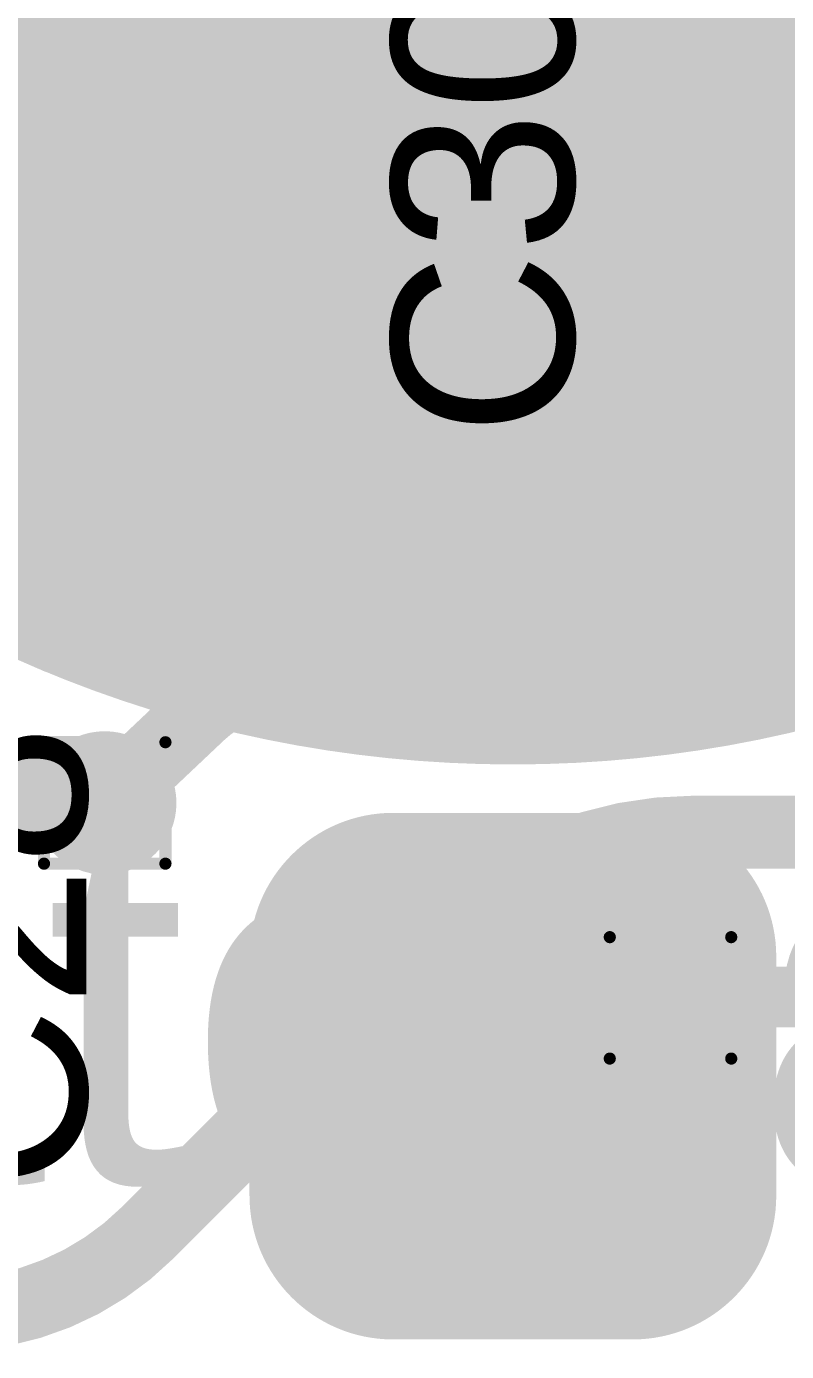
# Model space of a CAD drawing. Header units: inches. Extents: x -17 to 443, y -40 to 218.
# Drawn here: x 94.42 to 97.59, y 15.99 to 21.54 of the extents above; entities that cross this region are included whole.
import ezdxf

# ---------------------------------------------------------------- set-up
doc = ezdxf.new("R2010")
doc.units = ezdxf.units.IN
for name, color, linetype in [('Bottom Layer', 5, 'Continuous'), ('Bottom Paste', 16, 'Continuous'), ('Bottom Solder', 6, 'Continuous'), ('Drill Drawing', 1, 'Continuous'), ('Fabrication', 76, 'Continuous'), ('Top Layer', 1, 'Continuous'), ('Top Overlay', 2, 'Continuous'), ('Top Paste', 8, 'Continuous'), ('Top Solder', 216, 'Continuous'), ('Via Holes', 16, 'Continuous')]:
    doc.layers.add(name, color=color, linetype=linetype)
doc.styles.add('Arial', font='', dxfattribs={"height": 0.2})
doc.styles.get('Arial').set_extended_font_data('Arial')

# ---------------------------------------------------------------- blocks, each defined once
blk = doc.blocks.new('T____P____SMD_3_P____210')
at = {"layer": 'Top Layer'}
h = blk.add_hatch(color=1, dxfattribs=at)
edge = h.paths.add_edge_path()
edge.add_arc((-0.50000154, -2.03999846), 0.499999, 90, 180)
edge.add_line((-1.00000054, -2.03999846), (-1.00000054, -3.04000154))
edge.add_arc((-0.50000154, -3.04000154), 0.499999, 180, 270)
edge.add_line((-0.5000015400000001, -3.54000054), (0.5000015399999999, -3.54000054))
edge.add_arc((0.50000154, -3.04000154), 0.499999, 270, 360)
edge.add_line((1.00000054, -3.04000154), (1.00000054, -2.03999846))
edge.add_arc((0.50000154, -2.03999846), 0.499999, 0, 90)
edge.add_line((0.50000154, -1.53999946), (-0.50000154, -1.53999946))
at = {"layer": 'Top Paste'}
h = blk.add_hatch(color=8, dxfattribs=at)
edge = h.paths.add_edge_path()
edge.add_arc((-0.50000154, -2.03999846), 0.499999, 90, 180)
edge.add_line((-1.00000054, -2.03999846), (-1.00000054, -3.04000154))
edge.add_arc((-0.50000154, -3.04000154), 0.499999, 180, 270)
edge.add_line((-0.5000015400000001, -3.54000054), (0.5000015399999999, -3.54000054))
edge.add_arc((0.50000154, -3.04000154), 0.499999, 270, 360)
edge.add_line((1.00000054, -3.04000154), (1.00000054, -2.03999846))
edge.add_arc((0.50000154, -2.03999846), 0.499999, 0, 90)
edge.add_line((0.50000154, -1.53999946), (-0.50000154, -1.53999946))
at = {"layer": 'Top Solder'}
h = blk.add_hatch(color=216, dxfattribs=at)
edge = h.paths.add_edge_path()
edge.add_arc((-0.50000154, -2.03999846), 0.601599, 90, 180)
edge.add_line((-1.10160054, -2.03999846), (-1.10160054, -3.04000154))
edge.add_arc((-0.50000154, -3.04000154), 0.601599, 180, 270)
edge.add_line((-0.5000015400000001, -3.64160054), (0.5000015399999999, -3.64160054))
edge.add_arc((0.50000154, -3.04000154), 0.601599, 270, 360)
edge.add_line((1.10160054, -3.04000154), (1.10160054, -2.03999846))
edge.add_arc((0.50000154, -2.03999846), 0.601599, 0, 90)
edge.add_line((0.50000154, -1.43839946), (-0.50000154, -1.43839946))
blk = doc.blocks.new('EMG_ELECTRODE_4_____B_211')
at = {"layer": 'Bottom Layer'}
h = blk.add_hatch(color=5, dxfattribs=at)
edge = h.paths.add_edge_path()
edge.add_arc((-5.588e-05, 19.9743695), 5.00000016, 0, 360)
at = {"layer": 'Bottom Paste'}
h = blk.add_hatch(color=16, dxfattribs=at)
edge = h.paths.add_edge_path()
edge.add_arc((-5.588e-05, 19.9743695), 5.00000016, 0, 360)
at = {"layer": 'Bottom Solder'}
h = blk.add_hatch(color=6, dxfattribs=at)
edge = h.paths.add_edge_path()
edge.add_arc((-5.588e-05, 19.9743695), 5.10160016, 0, 360)
blk = doc.blocks.new('C___0603_234')
at = {"layer": 'Top Layer'}
for points in [[(-0.3809999999999999, 0.4445), (-0.3809999999999999, -0.4445), (-1.143, -0.4445), (-1.143, 0.4445)], [(1.143, 0.4445), (1.143, -0.4445), (0.3809999999999999, -0.4445), (0.3809999999999999, 0.4445)]]:
    blk.add_hatch(color=1, dxfattribs=at).paths.add_polyline_path(points)
at = {"layer": 'Top Paste'}
for points in [[(-0.3809999999999999, 0.4445), (-0.3809999999999999, -0.4445), (-1.143, -0.4445), (-1.143, 0.4445)], [(1.143, 0.4445), (1.143, -0.4445), (0.3809999999999999, -0.4445), (0.3809999999999999, 0.4445)]]:
    blk.add_hatch(color=8, dxfattribs=at).paths.add_polyline_path(points)
at = {"layer": 'Top Solder'}
for points in [[(-0.3210001199999999, 0.50449988), (-0.3210001199999999, -0.50449988), (-1.20299988, -0.50449988), (-1.20299988, 0.50449988)], [(1.20299988, 0.50449988), (1.20299988, -0.50449988), (0.3210001199999999, -0.50449988), (0.3210001199999999, 0.50449988)]]:
    blk.add_hatch(color=216, dxfattribs=at).paths.add_polyline_path(points)
at = {"layer": 'Top Overlay'}
for points in [[(-1.2446, -0.5334, 0.127, 0.127, 0), (-1.2446, 0.5334, 0.127, 0.127, 0)], [(-0.4571999999999999, 0.5334, 0.127, 0.127, 0), (-1.2446, 0.5334, 0.127, 0.127, 0)], [(1.2446, 0.5334, 0.127, 0.127, 0), (0.4571999999999999, 0.5334, 0.127, 0.127, 0)], [(1.2446, -0.5334, 0.127, 0.127, 0), (1.2446, 0.5334, 0.127, 0.127, 0)], [(-0.4571999999999999, -0.5334, 0.127, 0.127, 0), (-1.2446, -0.5334, 0.127, 0.127, 0)], [(1.2446, -0.5334, 0.127, 0.127, 0), (0.4571999999999999, -0.5334, 0.127, 0.127, 0)]]:
    blk.add_lwpolyline(points, format="xyseb", dxfattribs=at)
for points in [[(-1.27635, 0.5334, 0.0635, 0.0635, 1), (-1.21285, 0.5334, 0.0635, 0.0635, 1)], [(-1.27635, 0.5334, 0.0635, 0.0635, 1), (-1.21285, 0.5334, 0.0635, 0.0635, 1)], [(-0.4889499999999999, 0.5334, 0.0635, 0.0635, 1), (-0.42545, 0.5334, 0.0635, 0.0635, 1)], [(0.42545, 0.5334, 0.0635, 0.0635, 1), (0.4889499999999999, 0.5334, 0.0635, 0.0635, 1)], [(1.21285, 0.5334, 0.0635, 0.0635, 1), (1.27635, 0.5334, 0.0635, 0.0635, 1)], [(1.21285, 0.5334, 0.0635, 0.0635, 1), (1.27635, 0.5334, 0.0635, 0.0635, 1)], [(-1.27635, -0.5334, 0.0635, 0.0635, 1), (-1.21285, -0.5334, 0.0635, 0.0635, 1)], [(-1.27635, -0.5334, 0.0635, 0.0635, 1), (-1.21285, -0.5334, 0.0635, 0.0635, 1)], [(-0.4889499999999999, -0.5334, 0.0635, 0.0635, 1), (-0.42545, -0.5334, 0.0635, 0.0635, 1)], [(0.42545, -0.5334, 0.0635, 0.0635, 1), (0.4889499999999999, -0.5334, 0.0635, 0.0635, 1)], [(1.21285, -0.5334, 0.0635, 0.0635, 1), (1.27635, -0.5334, 0.0635, 0.0635, 1)], [(1.21285, -0.5334, 0.0635, 0.0635, 1), (1.27635, -0.5334, 0.0635, 0.0635, 1)]]:
    blk.add_lwpolyline(points, format="xyseb", close=True, dxfattribs=at)

msp = doc.modelspace()

# ---------------------------------------------------------------- hatches: boundary and pattern name
at = {"layer": 'Bottom Layer'}
h = msp.add_hatch(color=5, dxfattribs=at)
edge = h.paths.add_edge_path()
edge.add_arc((94.74293725999999, 18.2879619), 0.2999994, 0, 360)
h = msp.add_hatch(color=5, dxfattribs=at)
edge = h.paths.add_edge_path()
edge.add_arc((97.10932826, 17.4724949), 0.2999994, 0, 360)
at = {"layer": 'Top Layer'}
h = msp.add_hatch(color=1, dxfattribs=at)
edge = h.paths.add_edge_path()
edge.add_arc((94.74293725999999, 18.2879619), 0.2999994, 0, 360)
h = msp.add_hatch(color=1, dxfattribs=at)
edge = h.paths.add_edge_path()
edge.add_arc((97.10932826, 17.4724949), 0.2999994, 0, 360)
at = {"layer": 'Via Holes'}
h = msp.add_hatch(color=7, dxfattribs=at)
edge = h.paths.add_edge_path()
edge.add_arc((94.74293725999999, 18.2879619), 0.1499997, 0, 360)
h = msp.add_hatch(color=7, dxfattribs=at)
edge = h.paths.add_edge_path()
edge.add_arc((97.10932826, 17.4724949), 0.1499997, 0, 360)

# ---------------------------------------------------------------- linework, layer by layer
at = {"layer": 'Bottom Layer'}
for points in [[(93.71330254, 18.2879619, 0.3809999999999999, 0.3809999999999999, 0), (94.74293725999999, 18.2879619, 0.3809999999999999, 0.3809999999999999, 0)], [(96.17071698, 17.7382043, 0.3048, 0.3048, -0.1987148447064526), (97.20423282, 18.16584124, 0.3048, 0.3048, 0)], [(97.20423282, 18.16584124, 0.3048, 0.3048, 0), (97.83896103999999, 18.16584124, 0.3048, 0.3048, 0)], [(94.92389448, 16.4913818, 0.3048, 0.3048, 0), (96.16993212, 17.73741944, 0.3048, 0.3048, 0)], [(96.16993212, 17.73741944, 0.3048, 0.3048, -0.0001900120954726906), (96.17071698, 17.7382043, 0.3048, 0.3048, 0)], [(97.11333637999999, 17.47650302, 0.254, 0.254, 0), (101.61895602, 17.47650302, 0.254, 0.254, 0)], [(94.92323408, 16.4907214, 0.3048, 0.3048, -0.198706667158914), (94.08871962, 16.14544142, 0.3048, 0.3048, 0)], [(94.92389702, 16.4913818, 0.3048, 0.3048, -0.0001978790105877765), (94.92323408, 16.4907214, 0.3048, 0.3048, 0)]]:
    msp.add_lwpolyline(points, format="xyseb", dxfattribs=at)
for points in [[(94.64768726, 18.2879619, 0.1905, 0.1905, 1), (94.83818726, 18.2879619, 0.1905, 0.1905, 1)], [(97.12803282, 18.16584124, 0.1524, 0.1524, 1), (97.28043281999999, 18.16584124, 0.1524, 0.1524, 1)], [(97.12803282, 18.16584124, 0.1524, 0.1524, 1), (97.28043281999999, 18.16584124, 0.1524, 0.1524, 1)], [(96.09373212, 17.73741944, 0.1524, 0.1524, 1), (96.24613211999998, 17.73741944, 0.1524, 0.1524, 1)], [(96.09373212, 17.73741944, 0.1524, 0.1524, 1), (96.24613211999998, 17.73741944, 0.1524, 0.1524, 1)], [(96.09451698, 17.7382043, 0.1524, 0.1524, 1), (96.24691698, 17.7382043, 0.1524, 0.1524, 1)], [(96.09451698, 17.7382043, 0.1524, 0.1524, 1), (96.24691698, 17.7382043, 0.1524, 0.1524, 1)], [(97.04983638, 17.47650302, 0.127, 0.127, 1), (97.17683638, 17.47650302, 0.127, 0.127, 1)], [(94.84703407999999, 16.4907214, 0.1524, 0.1524, 1), (94.99943408, 16.4907214, 0.1524, 0.1524, 1)], [(94.84703407999999, 16.4907214, 0.1524, 0.1524, 1), (94.99943408, 16.4907214, 0.1524, 0.1524, 1)], [(94.84769447999999, 16.4913818, 0.1524, 0.1524, 1), (95.00009448, 16.4913818, 0.1524, 0.1524, 1)], [(94.84769701999998, 16.4913818, 0.1524, 0.1524, 1), (95.00009702, 16.4913818, 0.1524, 0.1524, 1)]]:
    msp.add_lwpolyline(points, format="xyseb", close=True, dxfattribs=at)
at = {"layer": 'Drill Drawing'}
for points in [[(94.48893726, 18.5419619, 0.0508, 0.0508, 0), (94.99693726, 18.5419619, 0.0508, 0.0508, 0)], [(94.48893726, 18.0339619, 0.0508, 0.0508, 0), (94.48893726, 18.5419619, 0.0508, 0.0508, 0)], [(94.99693726, 18.0339619, 0.0508, 0.0508, 0), (94.99693726, 18.5419619, 0.0508, 0.0508, 0)], [(94.48893726, 18.0339619, 0.0508, 0.0508, 0), (94.99693726, 18.0339619, 0.0508, 0.0508, 0)], [(96.85532826, 17.7264949, 0.0508, 0.0508, 0), (97.36332826, 17.7264949, 0.0508, 0.0508, 0)], [(96.85532826, 17.2184949, 0.0508, 0.0508, 0), (96.85532826, 17.7264949, 0.0508, 0.0508, 0)], [(97.36332826, 17.2184949, 0.0508, 0.0508, 0), (97.36332826, 17.7264949, 0.0508, 0.0508, 0)], [(96.85532826, 17.2184949, 0.0508, 0.0508, 0), (97.36332826, 17.2184949, 0.0508, 0.0508, 0)]]:
    msp.add_lwpolyline(points, format="xyseb", dxfattribs=at)
for points in [[(94.47623725999999, 18.5419619, 0.0254, 0.0254, 1), (94.50163726, 18.5419619, 0.0254, 0.0254, 1)], [(94.47623725999999, 18.5419619, 0.0254, 0.0254, 1), (94.50163726, 18.5419619, 0.0254, 0.0254, 1)], [(94.98423726, 18.5419619, 0.0254, 0.0254, 1), (95.00963725999999, 18.5419619, 0.0254, 0.0254, 1)], [(94.98423726, 18.5419619, 0.0254, 0.0254, 1), (95.00963725999999, 18.5419619, 0.0254, 0.0254, 1)], [(94.47623725999999, 18.0339619, 0.0254, 0.0254, 1), (94.50163726, 18.0339619, 0.0254, 0.0254, 1)], [(94.47623725999999, 18.0339619, 0.0254, 0.0254, 1), (94.50163726, 18.0339619, 0.0254, 0.0254, 1)], [(94.98423726, 18.0339619, 0.0254, 0.0254, 1), (95.00963725999999, 18.0339619, 0.0254, 0.0254, 1)], [(94.98423726, 18.0339619, 0.0254, 0.0254, 1), (95.00963725999999, 18.0339619, 0.0254, 0.0254, 1)], [(96.84262826, 17.7264949, 0.0254, 0.0254, 1), (96.86802825999999, 17.7264949, 0.0254, 0.0254, 1)], [(96.84262826, 17.7264949, 0.0254, 0.0254, 1), (96.86802825999999, 17.7264949, 0.0254, 0.0254, 1)], [(97.35062826, 17.7264949, 0.0254, 0.0254, 1), (97.37602826, 17.7264949, 0.0254, 0.0254, 1)], [(97.35062826, 17.7264949, 0.0254, 0.0254, 1), (97.37602826, 17.7264949, 0.0254, 0.0254, 1)], [(96.84262826, 17.2184949, 0.0254, 0.0254, 1), (96.86802825999999, 17.2184949, 0.0254, 0.0254, 1)], [(96.84262826, 17.2184949, 0.0254, 0.0254, 1), (96.86802825999999, 17.2184949, 0.0254, 0.0254, 1)], [(97.35062826, 17.2184949, 0.0254, 0.0254, 1), (97.37602826, 17.2184949, 0.0254, 0.0254, 1)], [(97.35062826, 17.2184949, 0.0254, 0.0254, 1), (97.37602826, 17.2184949, 0.0254, 0.0254, 1)]]:
    msp.add_lwpolyline(points, format="xyseb", close=True, dxfattribs=at)
at = {"layer": 'Fabrication'}
msp.add_lwpolyline([(101.4499622, 23.5762038, 0.254, 0.254, 1), (91.44996187999999, 23.5762038, 0.254, 0.254, 1)], format="xyseb", close=True, dxfattribs=at)
at = {"layer": 'Top Layer'}
for points in [[(96.42283737999999, 19.3759455, 0.3048, 0.3048, 0), (96.42283737999999, 27.46810102, 0.3048, 0.3048, 0)], [(95.8490717, 19.67448694, 0.3048, 0.3048, 0), (95.8490717, 25.8213479, 0.3048, 0.3048, 0)], [(93.56071965999999, 20.26200418, 0.508, 0.508, 0), (94.90927424, 20.26200418, 0.508, 0.508, 0)], [(95.8490717, 19.67448694, 0.3048, 0.3048, -0.4142062402446349), (95.5442717, 19.36967932, 0.3048, 0.3048, 0)], [(94.08871962, 18.80217982, 0.3048, 0.3048, -0.4142135623730951), (94.65621911999999, 19.36967932, 0.3048, 0.3048, 0)], [(94.65621911999999, 19.36967932, 0.3048, 0.3048, 0), (95.5442717, 19.36967932, 0.3048, 0.3048, 0)], [(96.42283737999999, 19.3759455, 0.3048, 0.3048, -0.4142135623730951), (95.8490717, 18.80217982, 0.3048, 0.3048, 0)], [(95.13796314, 18.66156034, 0.3048, 0.3048, -0.1916793628161108), (95.49129745999998, 18.80217982, 0.3048, 0.3048, 0)], [(95.49129745999998, 18.80217982, 0.3048, 0.3048, 0), (95.8490717, 18.80217982, 0.3048, 0.3048, 0)], [(94.74293725999999, 18.2879619, 0.3048, 0.3048, 0), (95.13796314, 18.66156034, 0.3048, 0.3048, 0)], [(96.49950473999999, 17.09550302, 0.508, 0.508, 0), (97.10532014, 17.09550302, 0.508, 0.508, 0)], [(96.49950473999999, 17.09550302, 0.3048, 0.3048, -0.4142135623730951), (96.45004586, 17.1449619, 0.3048, 0.3048, 0)], [(97.10532014, 17.09550302, 0.508, 0.508, 0), (97.10932826, 17.0914949, 0.508, 0.508, 0)]]:
    msp.add_lwpolyline(points, format="xyseb", dxfattribs=at)
for points in [[(94.78227423999999, 20.26200418, 0.254, 0.254, 1), (95.03627424, 20.26200418, 0.254, 0.254, 1)], [(95.7728717, 19.67448694, 0.1524, 0.1524, 1), (95.9252717, 19.67448694, 0.1524, 0.1524, 1)], [(95.7728717, 19.67448694, 0.1524, 0.1524, 1), (95.9252717, 19.67448694, 0.1524, 0.1524, 1)], [(94.58001911999999, 19.36967932, 0.1524, 0.1524, 1), (94.73241911999999, 19.36967932, 0.1524, 0.1524, 1)], [(94.58001911999999, 19.36967932, 0.1524, 0.1524, 1), (94.73241911999999, 19.36967932, 0.1524, 0.1524, 1)], [(95.4680717, 19.36967932, 0.1524, 0.1524, 1), (95.6204717, 19.36967932, 0.1524, 0.1524, 1)], [(95.4680717, 19.36967932, 0.1524, 0.1524, 1), (95.6204717, 19.36967932, 0.1524, 0.1524, 1)], [(96.34663737999999, 19.3759455, 0.1524, 0.1524, 1), (96.49903737999999, 19.3759455, 0.1524, 0.1524, 1)], [(96.34663737999999, 19.3759455, 0.1524, 0.1524, 1), (96.49903737999999, 19.3759455, 0.1524, 0.1524, 1)], [(95.41509746, 18.80217982, 0.1524, 0.1524, 1), (95.56749746, 18.80217982, 0.1524, 0.1524, 1)], [(95.41509746, 18.80217982, 0.1524, 0.1524, 1), (95.56749746, 18.80217982, 0.1524, 0.1524, 1)], [(95.7728717, 18.80217982, 0.1524, 0.1524, 1), (95.9252717, 18.80217982, 0.1524, 0.1524, 1)], [(95.7728717, 18.80217982, 0.1524, 0.1524, 1), (95.9252717, 18.80217982, 0.1524, 0.1524, 1)], [(95.06176314, 18.66156034, 0.1524, 0.1524, 1), (95.21416313999998, 18.66156034, 0.1524, 0.1524, 1)], [(95.06176314, 18.66156034, 0.1524, 0.1524, 1), (95.21416313999998, 18.66156034, 0.1524, 0.1524, 1)], [(94.66673725999999, 18.2879619, 0.1524, 0.1524, 1), (94.81913725999999, 18.2879619, 0.1524, 0.1524, 1)], [(96.37250474, 17.09550302, 0.254, 0.254, 1), (96.62650474, 17.09550302, 0.254, 0.254, 1)], [(96.37384585999999, 17.1449619, 0.1524, 0.1524, 1), (96.52624586, 17.1449619, 0.1524, 0.1524, 1)], [(96.97832014, 17.09550302, 0.254, 0.254, 1), (97.23232014, 17.09550302, 0.254, 0.254, 1)], [(96.97832014, 17.09550302, 0.254, 0.254, 1), (97.23232014, 17.09550302, 0.254, 0.254, 1)], [(96.98232825999999, 17.0914949, 0.254, 0.254, 1), (97.23632826, 17.0914949, 0.254, 0.254, 1)], [(96.42330473999999, 17.09550302, 0.1524, 0.1524, 1), (96.57570474, 17.09550302, 0.1524, 0.1524, 1)]]:
    msp.add_lwpolyline(points, format="xyseb", close=True, dxfattribs=at)

# ---------------------------------------------------------------- block references
msp.add_blockref('EMG_ELECTRODE_4_____B_211', (96.44998998, 3.5762057))
for name, p, rotation in [('C___0603_234', (94.93467423999999, 21.03250302), 270), ('T____P____SMD_3_P____210', (96.45004586, 14.6049619), 180)]:
    msp.add_blockref(name, p, dxfattribs=dict(rotation=rotation))

# ---------------------------------------------------------------- texts
at = {"layer": 'Fabrication', "style": 'Arial'}
msp.add_text('Material', height=1.524, rotation=360, dxfattribs=at).set_placement((91.53516617999999, 16.69961862))
at = {"layer": 'Top Overlay', "style": 'Arial'}
for s, p in [('C30', (96.70488406, 19.82210666)), ('C28', (94.66656454, 16.66472918))]:
    msp.add_text(s, height=0.7619999999999999, rotation=90, dxfattribs=at).set_placement(p)

doc.saveas('drawing.dxf')
